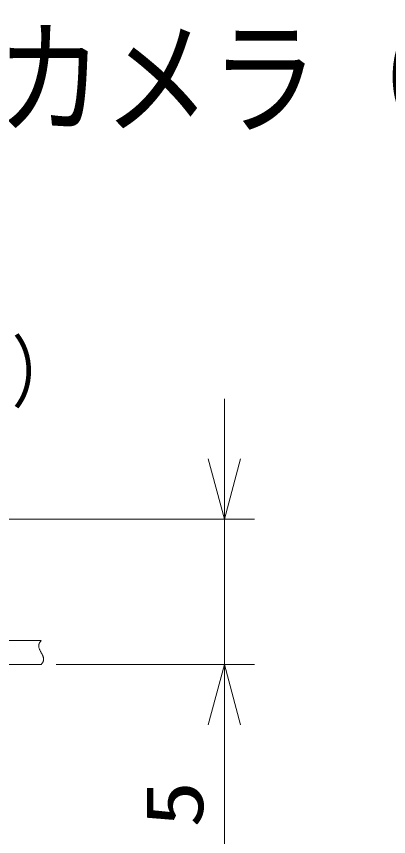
# Model space of a CAD drawing. Units: millimetres on the paper. Extents: x -62 to 65, y -59 to 59.
# Drawn here: x 9.99 to 25.47, y 25.24 to 59.31 of the extents above; entities that cross this region are included whole.
import ezdxf
from ezdxf.enums import TextEntityAlignment as Align

# ---------------------------------------------------------------- set-up
doc = ezdxf.new("R2010")
doc.units = ezdxf.units.MM
for name, color, linetype, lineweight in [('0-0_SUNPO', 7, 'Continuous', 9), ('0-1_0', 7, 'Continuous', 9), ('0-2_GAIKEI', 4, 'Continuous', 9), ('0-4_MOJI1', 7, 'Continuous', 9)]:
    doc.layers.add(name, color=color, linetype=linetype, lineweight=lineweight)
doc.styles.add('ＭＳ ゴシック', font='')
doc.styles.get('ＭＳ ゴシック').set_extended_font_data('MS Gothic')

# ---------------------------------------------------------------- blocks, each defined once
blk = doc.blocks.new('_Open30')
at = {"layer": '0-1_0'}
blk.add_line((0, 0), (-1, 0), dxfattribs=at)
blk.add_lwpolyline([(-1, 0.2679), (0, 0), (-1, -0.2679)], dxfattribs=at)

msp = doc.modelspace()

# ---------------------------------------------------------------- linework, layer by layer
at = {"layer": '0-0_SUNPO'}
for p, q in [((18.644, 40.931), (18.644, 43.431)), ((7.781, 38.431), (19.894, 38.431)), ((18.644, 38.431), (18.644, 32.381)), ((11.65, 32.381), (19.894, 32.381)), ((18.644, 29.881), (18.644, 18.798))]:
    msp.add_line(p, q, dxfattribs=at)
at = {"layer": '0-2_GAIKEI'}
for p, q in [((8.025, 33.381), (11.025, 33.381)), ((8.025, 32.381), (11.025, 32.381))]:
    msp.add_line(p, q, dxfattribs=at)
for points in [[(11.025, 33.381), (11.007, 33.362), (10.992, 33.342), (10.978, 33.322), (10.966, 33.303), (10.955, 33.283), (10.946, 33.264), (10.938, 33.244), (10.932, 33.224), (10.928, 33.205), (10.925, 33.185), (10.924, 33.166), (10.924, 33.146), (10.925, 33.126), (10.928, 33.107), (10.932, 33.087), (10.937, 33.068), (10.943, 33.048), (10.95, 33.028), (10.958, 33.009), (10.967, 32.989), (10.977, 32.97), (10.987, 32.95), (10.997, 32.93), (11.008, 32.911), (11.019, 32.891), (11.03, 32.872), (11.041, 32.852), (11.052, 32.832), (11.062, 32.813), (11.073, 32.793), (11.082, 32.773), (11.091, 32.754), (11.099, 32.734), (11.106, 32.715), (11.112, 32.695), (11.117, 32.675), (11.121, 32.656), (11.124, 32.636), (11.125, 32.617)], [(11.125, 32.617), (11.125, 32.597), (11.124, 32.577), (11.121, 32.558), (11.117, 32.538), (11.111, 32.519), (11.103, 32.499), (11.094, 32.479), (11.083, 32.46), (11.071, 32.44), (11.057, 32.421), (11.042, 32.401), (11.025, 32.381)]]:
    msp.add_lwpolyline(points, dxfattribs=at)

# ---------------------------------------------------------------- block references
at = {"layer": '0-0_SUNPO', "xscale": 2.5, "yscale": 2.5}
for p, rotation in [((18.644, 38.431), 269.99952), ((18.644, 32.381), 89.99952)]:
    msp.add_blockref('_Open30', p, dxfattribs=dict(at, rotation=rotation))

# ---------------------------------------------------------------- texts
at = {"layer": '0-0_SUNPO', "style": 'ＭＳ ゴシック', "width": 0.8}
msp.add_text('φ160（天井穴加工）', height=2.405, dxfattribs=at).set_placement((-11.859, 42.622), align=Align.BOTTOM_LEFT)
at = {"layer": '0-0_SUNPO', "style": 'ＭＳ ゴシック', "width": 1.2}
msp.add_text('60.5', height=2.405, rotation=90, dxfattribs=at).set_placement((18.482, 19.709), align=Align.BOTTOM_LEFT)
at = {"layer": '0-4_MOJI1', "style": 'ＭＳ ゴシック', "width": 0.85}
msp.add_text('屋内２ＭＰドームＮＷカメラ（天井埋込金具付）', height=3.849, dxfattribs=at).set_placement((-35.475, 53.666), align=Align.BOTTOM_LEFT)

doc.saveas('drawing.dxf')
